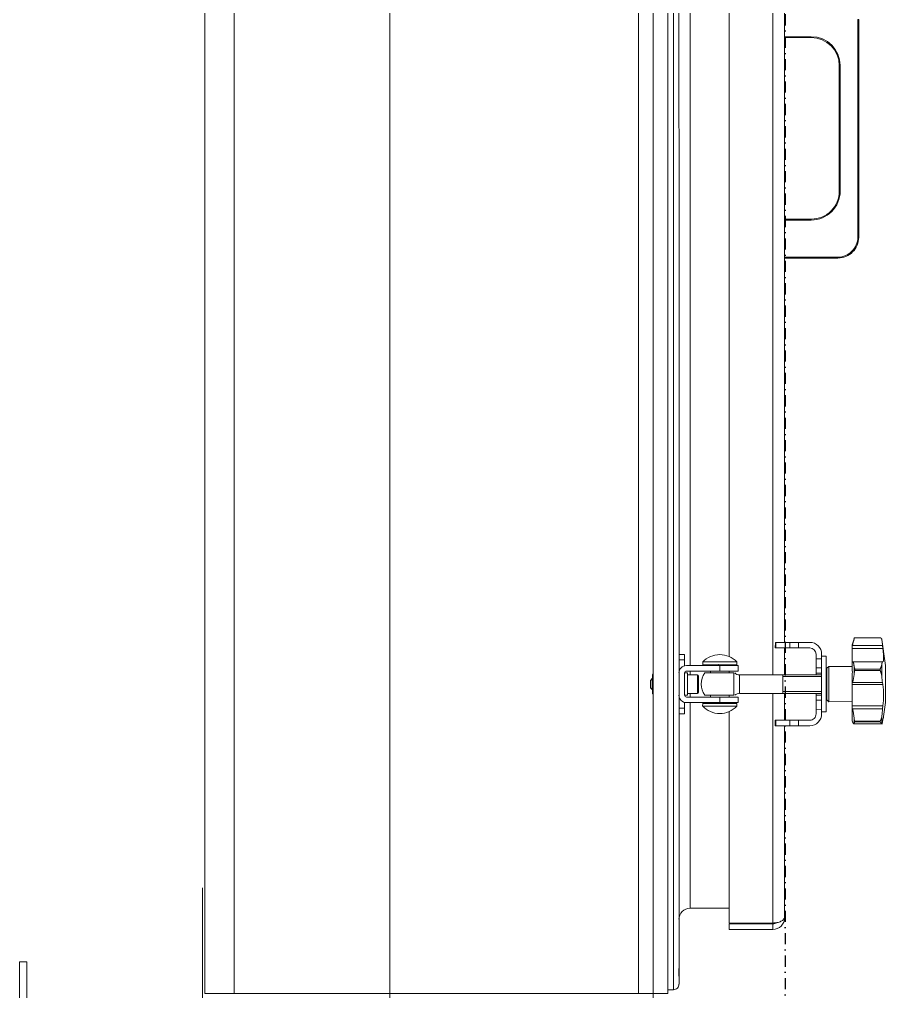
# Model space of a CAD drawing. Header units: millimetres. Extents: x 2179 to 48742, y 3478 to 161002.
# Drawn here: x 34657 to 35124, y 142137 to 142662 of the extents above; entities that cross this region are included whole.
import ezdxf

# ---------------------------------------------------------------- set-up
doc = ezdxf.new("R2010")
doc.units = ezdxf.units.MM
doc.linetypes.add('1_Čerchovaná 6_0mm', pattern=[12, 6, -3, 0, -3])
doc.layers.add('0-1', color=7, linetype='Continuous', lineweight=9)
doc.layers.add('2966-1_navrh dispozice stroju-HK_02_dwg-1', color=7, linetype='Continuous', lineweight=9, true_color=0x919191)
doc.layers.add('S-GRID-1', color=9, linetype='1_Čerchovaná 6_0mm', lineweight=25, true_color=0x808080)

# ---------------------------------------------------------------- blocks, each defined once
blk = doc.blocks.new('2966-1_navrh dispozice stroju-HK_02_dwg-876232-1NP _ stroje')
at = {"layer": '0-1'}
for p, q in [((-60181.1, 57900.53), (-61864.39, 58912.37)), ((-60173.07, 57917.78), (-60970.15, 58396.91)), ((-60291.15, 58051.32), (-60796.82, 58355.28)), ((-60778.53, 58351.73), (-60302.86, 58065.8)), ((-60800.53, 58329.95), (-60311.78, 58036.16)), ((-60815.52, 58314.46), (-60318.42, 58015.65)), ((-60285.44, 58099.62), (-60278.45, 58111.25)), ((-60259.91, 58101.25), (-60265.77, 58104.78)), ((-60272.91, 58090.39), (-60279.45, 58079.5)), ((-60268.75, 58089.02), (-60272.76, 58091.43)), ((-60238.15, 58088.18), (-60241.78, 58090.36)), ((-60245.98, 58075.17), (-60237.94, 58088.53)), ((-60238.92, 58089.04), (-60239.67, 58089.72)), ((-60287.09, 58079.66), (-60284.96, 58078.38)), ((-60281.92, 58076.55), (-60264.62, 58066.15)), ((-60279.88, 58071.82), (-60278.33, 58074.4)), ((-60278.68, 58077.87), (-60278.84, 58077.62)), ((-60246.04, 58075.37), (-60248.51, 58076.86)), ((-60301.42, 58068.19), (-60299.01, 58072.2)), ((-60276.77, 58073.45), (-60287.59, 58055.46)), ((-60269.77, 58069.25), (-60280.59, 58051.25)), ((-60265.12, 58069.37), (-60264.97, 58069.63)), ((-60300.29, 58064.26), (-60287.86, 58056.79)), ((-60261.58, 58064.33), (-60259.45, 58063.05)), ((-60263.13, 58061.75), (-60261, 58060.48)), ((-60279.29, 58051.63), (-60266.86, 58044.16)), ((-60265.43, 58046.55), (-60263.01, 58050.56)), ((-60264.29, 58042.62), (-60175.48, 57989.23)), ((-60319.45, 58013.94), (-60310.18, 58029.36)), ((-60316.88, 58012.39), (-60307.6, 58027.82)), ((-60310.18, 58023.53), (-60309.32, 58023.02)), ((-60311.25, 58016.71), (-60303.71, 58012.18)), ((-60304.88, 58005.18), (-60295.61, 58020.61)), ((-60302.31, 58003.63), (-60293.03, 58019.06)), ((-60299.04, 58016.84), (-60298.18, 58016.32)), ((-60315.85, 58014.11), (-60314.13, 58013.08)), ((-60305.56, 58007.92), (-60303.85, 58006.89)), ((-60322.72, 57993.72), (-60322.35, 57994.33)), ((-60318.63, 57991.26), (-60318.26, 57991.87)), ((-60298.89, 57696.82), (-60351.17, 57728.25))]:
    blk.add_line(p, q, dxfattribs=at)
at = {"layer": '0-1', "flags": 128}
for points in [[(-60287.11, 57708.64), (-60285.57, 57711.21), (-60243.32, 57781.49), (-60250.18, 57785.62), (-60177.02, 57907.32), (-60172.9, 57914.18), (-61856.19, 58926.02), (-61860.31, 58919.16), (-61933.47, 58797.46), (-61940.33, 58801.58), (-61867.17, 58923.28), (-61860.31, 58919.16), (-60177.02, 57907.32), (-60170.16, 57903.2)], [(-61976.79, 58725.39), (-61984.99, 58711.75), (-60301.7, 57699.91), (-60293.5, 57713.55), (-60250.18, 57785.62), (-61933.47, 58797.46), (-61976.79, 58725.39), (-60293.5, 57713.55)], [(-60958.77, 58393.57), (-60966.03, 58397.93), (-60174.09, 57921.9), (-60181.35, 57926.26)], [(-60583.12, 58234.27), (-60575.7, 58246.62), (-60575.27, 58246.36), (-60582.69, 58234.01)], [(-60498.7, 58183.52), (-60491.28, 58195.87), (-60490.85, 58195.61), (-60498.27, 58183.27)], [(-60481.13, 58172.96), (-60466.29, 58197.65), (-60465.86, 58197.39), (-60480.7, 58172.7)], [(-60276.98, 58111.51), (-60277.21, 58111.65), (-60264.07, 58106.07), (-60246.92, 58095.77), (-60241, 58090.97)], [(-60281.97, 58095.84), (-60282.54, 58096.38), (-60274.2, 58110.25), (-60272.69, 58109.58), (-60281.22, 58095.38)], [(-60282.93, 58096.48), (-60285.27, 58098.95), (-60285.38, 58099.02), (-60285.18, 58098.88)], [(-60271.76, 58089.69), (-60275.11, 58091.71), (-60275.13, 58091.72), (-60281.22, 58095.38), (-60281.97, 58095.84), (-60282.7, 58096.27)], [(-60265.06, 58085.67), (-60265.39, 58086.08), (-60257.06, 58099.95), (-60256.04, 58099.57), (-60264.58, 58085.38)], [(-60254.72, 58079.45), (-60246.19, 58093.64), (-60244.86, 58092.61), (-60253.19, 58078.74), (-60253.95, 58078.99)], [(-60251.15, 58077.31), (-60253.95, 58078.99), (-60254.72, 58079.45), (-60264.58, 58085.38), (-60265.06, 58085.67), (-60268.87, 58087.96)], [(-60286.13, 58079.08), (-60284.84, 58081.22), (-60259.13, 58065.77), (-60260.41, 58063.62)], [(-60256.63, 58080.6), (-60263.17, 58069.71), (-60264.54, 58069.37), (-60279.11, 58078.13), (-60279.45, 58079.5), (-60263.17, 58069.71)], [(-60295.84, 58077.48), (-60299.01, 58072.2), (-60296.44, 58070.65), (-60293.27, 58075.93)], [(-60288.63, 58077.09), (-60286.5, 58075.81), (-60284.96, 58078.38), (-60280.74, 58075.84), (-60282.28, 58073.27), (-60286.5, 58075.81)], [(-60247.26, 58075.17), (-60247.74, 58075.26), (-60249.37, 58076.23)], [(-60296.44, 58070.65), (-60298.85, 58066.64), (-60301.42, 58068.19), (-60305.27, 58061.79), (-60302.7, 58060.24), (-60298.85, 58066.64)], [(-60277.55, 58073.93), (-60288.37, 58055.93), (-60279.8, 58050.78), (-60288.37, 58055.93), (-60300.37, 58035.98), (-60291.79, 58030.83), (-60279.8, 58050.78), (-60268.98, 58068.78)], [(-60279.1, 58071.36), (-60279.88, 58071.82), (-60282.28, 58073.27)], [(-60268.2, 58068.31), (-60269.75, 58065.74), (-60270.53, 58066.2)], [(-60267.35, 58064.29), (-60263.13, 58061.75), (-60261.58, 58064.33), (-60265.8, 58066.86), (-60267.35, 58064.29), (-60269.75, 58065.74)], [(-60302.7, 58060.24), (-60302.86, 58059.97), (-60305.43, 58061.52), (-60305.27, 58061.79)], [(-60257.27, 58054.29), (-60260.44, 58049.02), (-60262.86, 58045), (-60266.7, 58038.61), (-60266.86, 58038.33), (-60269.44, 58039.88), (-60269.27, 58040.15)], [(-60259.84, 58055.84), (-60263.01, 58050.56), (-60260.44, 58049.02)], [(-60286.28, 58020.84), (-60188.47, 57962.04), (-60176.3, 57982.28), (-60282.57, 58046.17)], [(-60262.86, 58045), (-60265.43, 58046.55), (-60269.27, 58040.15), (-60266.7, 58038.61)], [(-60300.58, 58014.26), (-60292.52, 58027.69), (-60302.8, 58033.87), (-60310.87, 58020.45)], [(-60326.65, 58013.6), (-60325.11, 58016.17), (-60322.54, 58014.63)], [(-60319.86, 58013.01), (-60322.54, 58014.63), (-60324.08, 58012.05)], [(-60314.85, 58011.88), (-60312.07, 58016.5), (-60303.5, 58011.35), (-60306.28, 58006.72)], [(-60301.8, 57998.66), (-60300.25, 58001.23), (-60302.93, 58002.84)], [(-60301.28, 58005.35), (-60206.14, 57948.16), (-60195.32, 57966.16), (-60206.14, 57948.16)], [(-60300.25, 58001.23), (-60297.68, 57999.69), (-60299.23, 57997.11)], [(-60324.88, 57996.2), (-60324.59, 57995.68), (-60324.02, 57995.33), (-60320.31, 57993.1), (-60316.6, 57990.87), (-60316.02, 57990.52), (-60315.42, 57990.51)], [(-60317.79, 57991.47), (-60319.16, 57991.13), (-60322.59, 57993.19), (-60322.93, 57994.56)], [(-60322.93, 57994.56), (-60317.79, 57991.47), (-60317.74, 57991.56)], [(-60346.01, 57614.54), (-60365.73, 57626.39), (-60367.79, 57622.96), (-60348.07, 57611.11)]]:
    blk.add_lwpolyline(points, dxfattribs=at)
for points in [[(-60570.48, 58273.34), (-60469.69, 58212.76), (-60469.95, 58212.33), (-60570.74, 58272.92)], [(-60496.18, 58217.01), (-60496.44, 58216.58), (-60554.56, 58251.52), (-60554.3, 58251.95)], [(-60266.66, 58105.72), (-60275.11, 58091.71), (-60275.13, 58091.72), (-60266.6, 58105.91)], [(-60263.98, 58102.55), (-60270.97, 58090.92), (-60270.31, 58090.52), (-60263.32, 58102.15)], [(-60239.9, 58088.07), (-60246.89, 58076.45), (-60246.48, 58076.2), (-60239.49, 58087.83)], [(-60315.27, 58021.67), (-60305.77, 58037.48), (-60307.08, 58038.26), (-60316.58, 58022.46)], [(-60305.02, 58037.94), (-60302.45, 58036.39), (-60307.6, 58027.82), (-60310.18, 58029.36)], [(-60305.03, 58032.1), (-60304.17, 58031.59)], [(-60290.45, 58029.18), (-60295.61, 58020.61), (-60293.03, 58019.06), (-60287.88, 58027.63)], [(-60287.94, 58026.75), (-60297.44, 58010.95), (-60296.13, 58010.16), (-60286.63, 58025.97)], [(-60293.89, 58025.41), (-60293.03, 58024.89)], [(-60305.43, 58006.21), (-60306.25, 58004.84), (-60316.54, 58011.02), (-60315.71, 58012.39)], [(-60173.3, 57980.48), (-60175.87, 57982.02), (-60188.04, 57961.78), (-60185.47, 57960.23)], [(-60174.61, 57915.21), (-60173.07, 57917.78)]]:
    blk.add_lwpolyline(points, close=True, dxfattribs=at)
at = {"layer": '0-1'}
for centre, radius, start, end in [((-60562.33, 58238.58), 15.59, 58.9896, 148.9896), ((-60562.33, 58238.58), 15.09, 58.9896, 148.9896), ((-60504.21, 58203.65), 15.09, 328.9896, 58.9896), ((-60504.21, 58203.65), 15.59, 328.9896, 58.9896), ((-60475.46, 58203.16), 10.7, 328.9896, 58.9896), ((-60475.46, 58203.16), 11.2, 328.9896, 58.9896), ((-60277.6, 58110.73), 1, 66.9896, 148.9896), ((-60173.55, 58335.38), 246.6, 245.2036, 245.9112), ((-60247.35, 58124.89), 26.76, 242.0118, 248.7276), ((-60285.02, 58099.36), 0.5, 148.9896, 223.9896), ((-60379.91, 57995.66), 140.1, 45.9696, 47.5027), ((-60271.91, 58062.02), 40.76, 50.8798, 67.0994), ((-60199.28, 58151.54), 74.49, 232.2796, 235.2115), ((-60281.15, 58070.79), 21.11, 54.4077, 63.5716), ((-60278.84, 58074.14), 17.98, 41.5981, 55.8772), ((-60290.37, 58074.19), 6.38, 58.9896, 148.9896), ((-60290.37, 58074.19), 3.38, 58.9896, 148.9896), ((-60265.87, 58040.52), 40.27, 64.4697, 71.6537), ((-60254.17, 58070.27), 7.65, 51.1614, 66.8179), ((-60262.74, 58057.58), 3.38, 328.9896, 58.9896), ((-60262.74, 58057.58), 6.38, 328.9896, 58.9896), ((-60304.35, 58025.87), 12.69, 102.3976, 148.9896), ((-60304.35, 58025.87), 12.69, 148.9896, 195.5817), ((-60305.98, 58037.13), 0.406, 328.9896, 58.9896), ((-60303.79, 58038.04), 4, 287.5556, 328.9896), ((-60288.37, 58028.77), 4, 148.9896, 190.3836), ((-60298.85, 58022.56), 12.69, 282.3976, 15.5817), ((-60288.15, 58026.41), 0.406, 58.9896, 148.9896), ((-60315.06, 58022.02), 0.406, 238.9896, 328.9896), ((-60311.56, 58016.19), 0.6, 58.9896, 148.9896), ((-60301.6, 58024.21), 10, 202.1197, 275.8595), ((-60316.02, 58011.88), 4, 148.9896, 238.9896), ((-60316.02, 58011.88), 1, 148.9896, 238.9896), ((-60304.02, 58011.66), 0.6, 328.9896, 58.9896), ((-60297.23, 58011.3), 0.406, 148.9896, 238.9896), ((-60305.74, 58005.69), 4, 238.9896, 328.9896), ((-60305.74, 58005.69), 1, 238.9896, 328.9896), ((-60178.77, 57983.77), 6.38, 328.9896, 58.9896), ((-60178.77, 57983.77), 3.38, 328.9896, 7.7148), ((-60201, 57945.07), 6, 148.9896, 238.9896), ((-60201, 57945.07), 6, 148.9896, 238.9896), ((-60175.64, 57919.32), 3, 328.9896, 58.9896), ((-60175.64, 57919.32), 3, 328.9896, 58.9896)]:
    blk.add_arc(centre, radius, start, end, dxfattribs=at)
for points, knots in [([(-60278.45, 58111.25), (-60278.38, 58111.36), (-60278.24, 58111.5), (-60278.01, 58111.6), (-60277.83, 58111.65), (-60277.63, 58111.67), (-60277.34, 58111.65), (-60277.12, 58111.58), (-60276.98, 58111.51)], [0, 0, 0, 0, 0.247181, 0.353859, 0.465315, 0.58414, 0.712229, 1, 1, 1, 1]), ([(-60272.69, 58109.58), (-60272.62, 58109.54), (-60272.52, 58109.5), (-60272.38, 58109.44), (-60272.28, 58109.39), (-60272.18, 58109.34), (-60272.08, 58109.3), (-60271.98, 58109.25), (-60271.88, 58109.21), (-60271.79, 58109.16), (-60271.69, 58109.12), (-60271.59, 58109.07), (-60271.5, 58109.03), (-60271.4, 58108.98), (-60271.31, 58108.94), (-60271.21, 58108.89), (-60271.12, 58108.85), (-60271.02, 58108.8), (-60270.93, 58108.76), (-60270.84, 58108.72), (-60270.75, 58108.67), (-60270.66, 58108.63), (-60270.57, 58108.59), (-60270.48, 58108.54), (-60270.39, 58108.5), (-60270.3, 58108.46), (-60270.22, 58108.41), (-60270.13, 58108.37), (-60270.05, 58108.33), (-60269.96, 58108.29), (-60269.88, 58108.24), (-60269.79, 58108.2), (-60269.71, 58108.16), (-60269.63, 58108.12), (-60269.55, 58108.08), (-60269.47, 58108.03), (-60269.39, 58107.99), (-60269.31, 58107.95), (-60269.24, 58107.91), (-60269.16, 58107.87), (-60269.09, 58107.83), (-60269.01, 58107.79), (-60268.94, 58107.75), (-60268.87, 58107.71), (-60268.8, 58107.68), (-60268.73, 58107.64), (-60268.66, 58107.6), (-60268.59, 58107.56), (-60268.52, 58107.52), (-60268.46, 58107.49), (-60268.39, 58107.45), (-60268.33, 58107.41), (-60268.27, 58107.38), (-60268.21, 58107.34), (-60268.15, 58107.3), (-60268.09, 58107.27), (-60268.03, 58107.23), (-60267.97, 58107.2), (-60267.91, 58107.16), (-60267.86, 58107.12), (-60267.8, 58107.09), (-60267.75, 58107.06), (-60267.7, 58107.02), (-60267.65, 58106.99), (-60267.6, 58106.96), (-60267.55, 58106.92), (-60267.5, 58106.89), (-60267.46, 58106.86), (-60267.41, 58106.83), (-60267.37, 58106.8), (-60267.32, 58106.76), (-60267.28, 58106.73), (-60267.24, 58106.7), (-60267.2, 58106.67), (-60267.17, 58106.64), (-60267.13, 58106.62), (-60267.09, 58106.59), (-60267.06, 58106.56), (-60267.03, 58106.53), (-60267, 58106.5), (-60266.97, 58106.48), (-60266.94, 58106.45), (-60266.91, 58106.43), (-60266.88, 58106.4), (-60266.85, 58106.37), (-60266.83, 58106.35), (-60266.81, 58106.33), (-60266.78, 58106.3), (-60266.76, 58106.28), (-60266.74, 58106.26), (-60266.72, 58106.23), (-60266.71, 58106.21), (-60266.69, 58106.19), (-60266.68, 58106.17), (-60266.66, 58106.15), (-60266.65, 58106.13), (-60266.64, 58106.11), (-60266.63, 58106.09), (-60266.62, 58106.07), (-60266.61, 58106.05), (-60266.61, 58106.03), (-60266.6, 58106.02), (-60266.6, 58106), (-60266.59, 58105.99), (-60266.59, 58105.97), (-60266.59, 58105.96), (-60266.59, 58105.94), (-60266.6, 58105.92), (-60266.6, 58105.91)], [0, 0, 0, 0, 0.031214, 0.046703, 0.062101, 0.077411, 0.092631, 0.107762, 0.122803, 0.137755, 0.152618, 0.167392, 0.182076, 0.196672, 0.211178, 0.225595, 0.239923, 0.254161, 0.268311, 0.282372, 0.296343, 0.310226, 0.32402, 0.337725, 0.351341, 0.364868, 0.378307, 0.391657, 0.404917, 0.418081, 0.431141, 0.444084, 0.4569, 0.469579, 0.482115, 0.494506, 0.506757, 0.518868, 0.530841, 0.542676, 0.554372, 0.565932, 0.577354, 0.58864, 0.599789, 0.610802, 0.621677, 0.632416, 0.643018, 0.653484, 0.663812, 0.674004, 0.684059, 0.693977, 0.703758, 0.713403, 0.722909, 0.732275, 0.741496, 0.750569, 0.759491, 0.768258, 0.776868, 0.785315, 0.793599, 0.801714, 0.809657, 0.817426, 0.825023, 0.832449, 0.83971, 0.846805, 0.853735, 0.860501, 0.867103, 0.873541, 0.879817, 0.885931, 0.891884, 0.897676, 0.903308, 0.90878, 0.914096, 0.919253, 0.924254, 0.929096, 0.93378, 0.938305, 0.942672, 0.946879, 0.950926, 0.954816, 0.958547, 0.96212, 0.965538, 0.968802, 0.971918, 0.974888, 0.977719, 0.980415, 0.982983, 0.985429, 0.987762, 0.98999, 0.992125, 0.994178, 0.996164, 1, 1, 1, 1]), ([(-60266.66, 58105.72), (-60266.67, 58105.71), (-60266.67, 58105.69), (-60266.67, 58105.67), (-60266.66, 58105.64), (-60266.65, 58105.62), (-60266.64, 58105.6), (-60266.63, 58105.57), (-60266.61, 58105.55), (-60266.59, 58105.52), (-60266.57, 58105.49), (-60266.55, 58105.46), (-60266.52, 58105.43), (-60266.49, 58105.39), (-60266.45, 58105.36), (-60266.42, 58105.32), (-60266.38, 58105.28), (-60266.34, 58105.24), (-60266.29, 58105.2), (-60266.24, 58105.16), (-60266.2, 58105.12), (-60266.14, 58105.07), (-60266.09, 58105.03), (-60266.03, 58104.98), (-60265.97, 58104.93), (-60265.88, 58104.87), (-60265.82, 58104.82), (-60265.77, 58104.78)], [0, 0, 0, 0, 0.027046, 0.041976, 0.058294, 0.076222, 0.095932, 0.117551, 0.141173, 0.166873, 0.194705, 0.224713, 0.256932, 0.291388, 0.328091, 0.36703, 0.40818, 0.451506, 0.496974, 0.544546, 0.594193, 0.64591, 0.699713, 0.75563, 0.813675, 0.873863, 1, 1, 1, 1]), ([(-60265.77, 58104.78), (-60265.74, 58104.75), (-60265.68, 58104.7), (-60265.6, 58104.64), (-60265.54, 58104.58), (-60265.48, 58104.53), (-60265.42, 58104.47), (-60265.36, 58104.41), (-60265.31, 58104.35), (-60265.25, 58104.28), (-60265.19, 58104.21), (-60265.13, 58104.15), (-60265.07, 58104.08), (-60265, 58104), (-60264.94, 58103.93), (-60264.88, 58103.86), (-60264.82, 58103.78), (-60264.76, 58103.7), (-60264.69, 58103.62), (-60264.63, 58103.54), (-60264.56, 58103.46), (-60264.5, 58103.38), (-60264.43, 58103.29), (-60264.37, 58103.21), (-60264.3, 58103.12), (-60264.24, 58103.03), (-60264.17, 58102.94), (-60264.11, 58102.85), (-60264.03, 58102.73), (-60263.97, 58102.63), (-60263.98, 58102.55)], [0, 0, 0, 0, 0.051783, 0.078489, 0.105812, 0.133754, 0.162314, 0.191489, 0.221272, 0.251655, 0.282629, 0.314181, 0.3463, 0.37897, 0.412179, 0.445902, 0.480111, 0.514777, 0.549879, 0.585402, 0.621333, 0.657658, 0.694363, 0.73143, 0.768844, 0.806595, 0.844681, 0.883104, 0.921894, 1, 1, 1, 1]), ([(-60263.32, 58102.15), (-60263.28, 58102.19), (-60263.2, 58102.19), (-60263.11, 58102.19), (-60263.04, 58102.18), (-60262.96, 58102.17), (-60262.89, 58102.16), (-60262.82, 58102.15), (-60262.75, 58102.13), (-60262.68, 58102.12), (-60262.6, 58102.11), (-60262.53, 58102.09), (-60262.46, 58102.08), (-60262.39, 58102.06), (-60262.32, 58102.05), (-60262.24, 58102.03), (-60262.17, 58102.02), (-60262.1, 58102), (-60262.03, 58101.98), (-60261.96, 58101.96), (-60261.89, 58101.95), (-60261.81, 58101.93), (-60261.74, 58101.91), (-60261.67, 58101.89), (-60261.6, 58101.87), (-60261.53, 58101.85), (-60261.46, 58101.83), (-60261.39, 58101.81), (-60261.32, 58101.79), (-60261.25, 58101.77), (-60261.18, 58101.75), (-60261.11, 58101.73), (-60261.04, 58101.71), (-60260.97, 58101.69), (-60260.9, 58101.66), (-60260.83, 58101.64), (-60260.76, 58101.62), (-60260.7, 58101.59), (-60260.63, 58101.57), (-60260.56, 58101.54), (-60260.49, 58101.52), (-60260.43, 58101.49), (-60260.36, 58101.46), (-60260.29, 58101.43), (-60260.23, 58101.41), (-60260.16, 58101.38), (-60260.1, 58101.35), (-60260.01, 58101.31), (-60259.95, 58101.28), (-60259.91, 58101.25)], [0, 0, 0, 0, 0.04065, 0.061045, 0.081424, 0.101836, 0.122283, 0.142752, 0.163236, 0.183734, 0.204249, 0.224782, 0.245338, 0.265922, 0.286538, 0.307188, 0.327864, 0.348561, 0.369274, 0.389997, 0.410724, 0.431449, 0.452167, 0.472872, 0.493557, 0.514214, 0.534838, 0.555423, 0.57597, 0.596479, 0.61695, 0.637384, 0.657781, 0.678142, 0.698468, 0.71876, 0.739018, 0.759244, 0.779439, 0.799603, 0.819738, 0.839846, 0.859927, 0.879986, 0.900023, 0.920042, 0.940045, 0.960037, 1, 1, 1, 1]), ([(-60285.27, 58098.95), (-60285.33, 58099), (-60285.4, 58099.09), (-60285.46, 58099.22), (-60285.49, 58099.31), (-60285.51, 58099.45), (-60285.48, 58099.55), (-60285.44, 58099.62)], [0, 0, 0, 0, 0.305461, 0.443004, 0.571917, 0.696006, 1, 1, 1, 1]), ([(-60282.95, 58096.5), (-60282.92, 58096.48), (-60282.84, 58096.4), (-60282.76, 58096.33), (-60282.7, 58096.27)], [0, 0, 0, 0, 0.292211, 1, 1, 1, 1]), ([(-60272.76, 58091.43), (-60272.86, 58091.48), (-60273.01, 58091.55), (-60273.21, 58091.63), (-60273.35, 58091.69), (-60273.48, 58091.74), (-60273.61, 58091.79), (-60273.74, 58091.83), (-60273.86, 58091.87), (-60273.98, 58091.9), (-60274.09, 58091.93), (-60274.19, 58091.96), (-60274.29, 58091.97), (-60274.39, 58091.99), (-60274.47, 58092), (-60274.56, 58092), (-60274.63, 58092), (-60274.7, 58092), (-60274.77, 58091.98), (-60274.83, 58091.97), (-60274.88, 58091.95), (-60274.94, 58091.91), (-60274.98, 58091.88), (-60275, 58091.85)], [0, 0, 0, 0, 0.139258, 0.205377, 0.268907, 0.32989, 0.388359, 0.444337, 0.497829, 0.548778, 0.597064, 0.642537, 0.68515, 0.724946, 0.762039, 0.796534, 0.828558, 0.858262, 0.885815, 0.911398, 0.935234, 0.957647, 1, 1, 1, 1]), ([(-60270.97, 58090.92), (-60271, 58090.9), (-60271.06, 58090.9), (-60271.13, 58090.91), (-60271.18, 58090.92), (-60271.23, 58090.93), (-60271.28, 58090.94), (-60271.33, 58090.95), (-60271.38, 58090.97), (-60271.43, 58090.98), (-60271.48, 58090.99), (-60271.53, 58091.01), (-60271.58, 58091.02), (-60271.62, 58091.03), (-60271.67, 58091.05), (-60271.72, 58091.06), (-60271.77, 58091.07), (-60271.81, 58091.09), (-60271.86, 58091.1), (-60271.91, 58091.12), (-60271.95, 58091.13), (-60272, 58091.15), (-60272.04, 58091.16), (-60272.09, 58091.18), (-60272.13, 58091.19), (-60272.18, 58091.2), (-60272.22, 58091.22), (-60272.27, 58091.23), (-60272.31, 58091.25), (-60272.35, 58091.27), (-60272.4, 58091.28), (-60272.44, 58091.3), (-60272.48, 58091.31), (-60272.52, 58091.33), (-60272.56, 58091.35), (-60272.6, 58091.36), (-60272.64, 58091.38), (-60272.7, 58091.4), (-60272.74, 58091.42), (-60272.76, 58091.43)], [0, 0, 0, 0, 0.056555, 0.084628, 0.112524, 0.140276, 0.167889, 0.195374, 0.222742, 0.249998, 0.277138, 0.304155, 0.331037, 0.357781, 0.384384, 0.410841, 0.43715, 0.463308, 0.489311, 0.515157, 0.540846, 0.566381, 0.591766, 0.617, 0.642081, 0.667011, 0.691787, 0.716409, 0.740878, 0.765192, 0.789353, 0.813359, 0.837213, 0.860913, 0.88446, 0.907857, 0.931102, 0.954199, 1, 1, 1, 1]), ([(-60268.75, 58089.02), (-60268.79, 58089.05), (-60268.84, 58089.09), (-60268.91, 58089.14), (-60268.96, 58089.18), (-60269.01, 58089.22), (-60269.06, 58089.26), (-60269.11, 58089.3), (-60269.16, 58089.34), (-60269.21, 58089.38), (-60269.26, 58089.42), (-60269.31, 58089.46), (-60269.36, 58089.51), (-60269.41, 58089.55), (-60269.45, 58089.59), (-60269.5, 58089.63), (-60269.55, 58089.68), (-60269.6, 58089.72), (-60269.64, 58089.77), (-60269.69, 58089.81), (-60269.74, 58089.85), (-60269.78, 58089.9), (-60269.83, 58089.94), (-60269.87, 58089.99), (-60269.92, 58090.03), (-60269.96, 58090.08), (-60270.01, 58090.12), (-60270.05, 58090.17), (-60270.1, 58090.22), (-60270.14, 58090.26), (-60270.18, 58090.31), (-60270.22, 58090.36), (-60270.27, 58090.43), (-60270.32, 58090.47), (-60270.31, 58090.52)], [0, 0, 0, 0, 0.059122, 0.088674, 0.118222, 0.147768, 0.177312, 0.206855, 0.2364, 0.265945, 0.295492, 0.32504, 0.354591, 0.384143, 0.413696, 0.443251, 0.472805, 0.502356, 0.531893, 0.561407, 0.590893, 0.620347, 0.649768, 0.679153, 0.708501, 0.737809, 0.767076, 0.796297, 0.825469, 0.854592, 0.883669, 0.912727, 0.942652, 1, 1, 1, 1]), ([(-60241.78, 58090.36), (-60241.73, 58090.32), (-60241.66, 58090.27), (-60241.57, 58090.2), (-60241.5, 58090.15), (-60241.43, 58090.09), (-60241.36, 58090.03), (-60241.3, 58089.98), (-60241.23, 58089.92), (-60241.17, 58089.86), (-60241.11, 58089.81), (-60241.05, 58089.75), (-60240.99, 58089.69), (-60240.93, 58089.63), (-60240.88, 58089.57), (-60240.82, 58089.51), (-60240.77, 58089.45), (-60240.71, 58089.39), (-60240.66, 58089.33), (-60240.61, 58089.27), (-60240.56, 58089.2), (-60240.51, 58089.14), (-60240.46, 58089.08), (-60240.41, 58089.02), (-60240.37, 58088.96), (-60240.32, 58088.9), (-60240.28, 58088.84), (-60240.24, 58088.78), (-60240.19, 58088.72), (-60240.15, 58088.66), (-60240.11, 58088.6), (-60240.08, 58088.54), (-60240.04, 58088.48), (-60240, 58088.41), (-60239.97, 58088.35), (-60239.94, 58088.29), (-60239.9, 58088.2), (-60239.88, 58088.13), (-60239.9, 58088.07)], [0, 0, 0, 0, 0.059423, 0.088832, 0.118023, 0.147002, 0.175777, 0.204351, 0.232731, 0.26092, 0.288923, 0.316741, 0.344377, 0.371833, 0.39911, 0.426209, 0.45313, 0.479872, 0.506434, 0.532809, 0.558982, 0.584941, 0.610678, 0.636192, 0.661483, 0.686549, 0.71139, 0.736004, 0.760392, 0.784552, 0.808486, 0.832204, 0.855723, 0.879066, 0.902281, 0.92547, 0.948953, 1, 1, 1, 1]), ([(-60239.67, 58089.72), (-60240, 58090.02), (-60240.47, 58090.46), (-60240.94, 58090.9), (-60241.07, 58091.03)], [0, 0, 0, 0, 0.702419, 1, 1, 1, 1]), ([(-60239.49, 58087.83), (-60239.46, 58087.87), (-60239.39, 58087.89), (-60239.29, 58087.91), (-60239.23, 58087.92), (-60239.17, 58087.93), (-60239.11, 58087.94), (-60239.06, 58087.95), (-60239, 58087.95), (-60238.95, 58087.96), (-60238.9, 58087.97), (-60238.85, 58087.98), (-60238.8, 58087.99), (-60238.75, 58087.99), (-60238.71, 58088), (-60238.66, 58088.01), (-60238.62, 58088.02), (-60238.58, 58088.03), (-60238.54, 58088.04), (-60238.5, 58088.05), (-60238.47, 58088.06), (-60238.43, 58088.07), (-60238.4, 58088.08), (-60238.37, 58088.08), (-60238.34, 58088.09), (-60238.31, 58088.1), (-60238.29, 58088.11), (-60238.27, 58088.12), (-60238.25, 58088.13), (-60238.23, 58088.14), (-60238.21, 58088.15), (-60238.19, 58088.15), (-60238.18, 58088.16), (-60238.17, 58088.17), (-60238.16, 58088.17), (-60238.15, 58088.18)], [0, 0, 0, 0, 0.110856, 0.157797, 0.202373, 0.245393, 0.287115, 0.327647, 0.36707, 0.405453, 0.44284, 0.47924, 0.514632, 0.548995, 0.582307, 0.614546, 0.645691, 0.675719, 0.704608, 0.732332, 0.75887, 0.784204, 0.808317, 0.831191, 0.85281, 0.873156, 0.892213, 0.909963, 0.926372, 0.941394, 0.954972, 0.967053, 0.977582, 0.986513, 1, 1, 1, 1]), ([(-60238.15, 58088.18), (-60238.15, 58088.18), (-60238.15, 58088.19), (-60238.15, 58088.19), (-60238.15, 58088.2), (-60238.15, 58088.2), (-60238.15, 58088.21), (-60238.15, 58088.22), (-60238.15, 58088.23), (-60238.16, 58088.24), (-60238.16, 58088.25), (-60238.16, 58088.26), (-60238.17, 58088.27), (-60238.18, 58088.28), (-60238.18, 58088.29), (-60238.19, 58088.3), (-60238.2, 58088.31), (-60238.21, 58088.33), (-60238.22, 58088.34), (-60238.23, 58088.36), (-60238.24, 58088.37), (-60238.26, 58088.39), (-60238.27, 58088.4), (-60238.29, 58088.42), (-60238.3, 58088.44), (-60238.32, 58088.45), (-60238.33, 58088.47), (-60238.35, 58088.49), (-60238.37, 58088.51), (-60238.39, 58088.53), (-60238.41, 58088.55), (-60238.43, 58088.57), (-60238.45, 58088.59), (-60238.47, 58088.62), (-60238.49, 58088.64), (-60238.52, 58088.66), (-60238.54, 58088.69), (-60238.56, 58088.71), (-60238.59, 58088.74), (-60238.62, 58088.76), (-60238.64, 58088.79), (-60238.67, 58088.81), (-60238.7, 58088.84), (-60238.73, 58088.87), (-60238.76, 58088.9), (-60238.79, 58088.93), (-60238.82, 58088.95), (-60238.86, 58088.99), (-60238.9, 58089.02), (-60238.92, 58089.04)], [0, 0, 0, 0, 0.008682, 0.01327, 0.018198, 0.023577, 0.029497, 0.036022, 0.043203, 0.051078, 0.059676, 0.069018, 0.079125, 0.090015, 0.101702, 0.114191, 0.127483, 0.141574, 0.156461, 0.172141, 0.188607, 0.205855, 0.22388, 0.242674, 0.262232, 0.282551, 0.303634, 0.325481, 0.348095, 0.371477, 0.395628, 0.420548, 0.44624, 0.472703, 0.499938, 0.527946, 0.556727, 0.586295, 0.616661, 0.647829, 0.67979, 0.712524, 0.746016, 0.780247, 0.815201, 0.850861, 0.887209, 0.924227, 1, 1, 1, 1]), ([(-60246.89, 58076.45), (-60246.91, 58076.42), (-60246.95, 58076.42), (-60247, 58076.42), (-60247.03, 58076.42), (-60247.07, 58076.42), (-60247.1, 58076.42), (-60247.14, 58076.43), (-60247.17, 58076.43), (-60247.2, 58076.44), (-60247.24, 58076.44), (-60247.27, 58076.45), (-60247.31, 58076.46), (-60247.34, 58076.46), (-60247.38, 58076.47), (-60247.41, 58076.48), (-60247.45, 58076.49), (-60247.48, 58076.5), (-60247.52, 58076.5), (-60247.55, 58076.51), (-60247.59, 58076.52), (-60247.63, 58076.53), (-60247.66, 58076.54), (-60247.7, 58076.55), (-60247.73, 58076.56), (-60247.77, 58076.57), (-60247.81, 58076.58), (-60247.84, 58076.59), (-60247.88, 58076.61), (-60247.92, 58076.62), (-60247.95, 58076.63), (-60247.99, 58076.64), (-60248.03, 58076.66), (-60248.06, 58076.67), (-60248.1, 58076.68), (-60248.14, 58076.7), (-60248.17, 58076.71), (-60248.21, 58076.72), (-60248.25, 58076.74), (-60248.29, 58076.76), (-60248.32, 58076.77), (-60248.36, 58076.79), (-60248.4, 58076.8), (-60248.45, 58076.83), (-60248.49, 58076.84), (-60248.51, 58076.86)], [0, 0, 0, 0, 0.045999, 0.066756, 0.08712, 0.107383, 0.127634, 0.147923, 0.168283, 0.188732, 0.209285, 0.22995, 0.25073, 0.271624, 0.292628, 0.313741, 0.334963, 0.356294, 0.377733, 0.399279, 0.420933, 0.442692, 0.464557, 0.486528, 0.508609, 0.530801, 0.553106, 0.575525, 0.598058, 0.620706, 0.643471, 0.666355, 0.689357, 0.71248, 0.735726, 0.759096, 0.782591, 0.806214, 0.829967, 0.853851, 0.877869, 0.902024, 0.926316, 0.95075, 1, 1, 1, 1]), ([(-60247.26, 58075.17), (-60247.22, 58075.17), (-60247.17, 58075.16), (-60247.1, 58075.15), (-60247.05, 58075.14), (-60247, 58075.13), (-60246.95, 58075.12), (-60246.91, 58075.12), (-60246.86, 58075.11), (-60246.82, 58075.11), (-60246.77, 58075.1), (-60246.73, 58075.1), (-60246.69, 58075.09), (-60246.65, 58075.09), (-60246.61, 58075.08), (-60246.57, 58075.08), (-60246.53, 58075.08), (-60246.5, 58075.07), (-60246.46, 58075.07), (-60246.43, 58075.07), (-60246.39, 58075.07), (-60246.36, 58075.07), (-60246.33, 58075.07), (-60246.3, 58075.07), (-60246.27, 58075.07), (-60246.25, 58075.07), (-60246.22, 58075.07), (-60246.2, 58075.08), (-60246.17, 58075.08), (-60246.15, 58075.08), (-60246.13, 58075.09), (-60246.11, 58075.09), (-60246.09, 58075.1), (-60246.07, 58075.1), (-60246.06, 58075.11), (-60246.04, 58075.11), (-60246.03, 58075.12), (-60246.02, 58075.13), (-60246.01, 58075.13), (-60246, 58075.14), (-60245.99, 58075.15), (-60245.98, 58075.16), (-60245.97, 58075.17), (-60245.97, 58075.18), (-60245.97, 58075.19), (-60245.96, 58075.2), (-60245.96, 58075.21), (-60245.96, 58075.22), (-60245.96, 58075.24), (-60245.97, 58075.25), (-60245.97, 58075.26), (-60245.98, 58075.28), (-60245.98, 58075.29), (-60245.99, 58075.31), (-60246, 58075.32), (-60246.02, 58075.34), (-60246.03, 58075.36), (-60246.04, 58075.37)], [0, 0, 0, 0, 0.06963, 0.103443, 0.136508, 0.168825, 0.200399, 0.231231, 0.261324, 0.29068, 0.319302, 0.347194, 0.374357, 0.400796, 0.426512, 0.451507, 0.475779, 0.499326, 0.522148, 0.544244, 0.565615, 0.58626, 0.606173, 0.625344, 0.643764, 0.661424, 0.678319, 0.694443, 0.709794, 0.724383, 0.738228, 0.75135, 0.763766, 0.775493, 0.786555, 0.796978, 0.806795, 0.816047, 0.824783, 0.83306, 0.840948, 0.848529, 0.855893, 0.863137, 0.87036, 0.877664, 0.88515, 0.892915, 0.901046, 0.909621, 0.918704, 0.928352, 0.938612, 0.949522, 0.961117, 0.973422, 1, 1, 1, 1]), ([(-60246.04, 58075.37), (-60246.05, 58075.38), (-60246.06, 58075.4), (-60246.08, 58075.43), (-60246.1, 58075.45), (-60246.11, 58075.48), (-60246.13, 58075.51), (-60246.15, 58075.53), (-60246.17, 58075.56), (-60246.19, 58075.6), (-60246.21, 58075.63), (-60246.23, 58075.66), (-60246.25, 58075.7), (-60246.27, 58075.73), (-60246.29, 58075.77), (-60246.31, 58075.81), (-60246.34, 58075.85), (-60246.36, 58075.89), (-60246.39, 58075.94), (-60246.41, 58075.98), (-60246.44, 58076.03), (-60246.47, 58076.1), (-60246.5, 58076.15), (-60246.48, 58076.2)], [0, 0, 0, 0, 0.051485, 0.079634, 0.109567, 0.141259, 0.174681, 0.209802, 0.246586, 0.284999, 0.325003, 0.366561, 0.409632, 0.454186, 0.500208, 0.547693, 0.596639, 0.647044, 0.69894, 0.752423, 0.807702, 0.865853, 1, 1, 1, 1]), ([(-60310.27, 58030.31), (-60310.26, 58030.31), (-60310.25, 58030.3), (-60310.23, 58030.28), (-60310.23, 58030.26), (-60310.22, 58030.24), (-60310.22, 58030.21), (-60310.21, 58030.19), (-60310.21, 58030.16), (-60310.22, 58030.13), (-60310.22, 58030.1), (-60310.23, 58030.06), (-60310.23, 58030.03), (-60310.24, 58029.99), (-60310.26, 58029.95), (-60310.27, 58029.91), (-60310.28, 58029.87), (-60310.3, 58029.82), (-60310.32, 58029.78), (-60310.34, 58029.73), (-60310.36, 58029.69), (-60310.39, 58029.64), (-60310.41, 58029.6), (-60310.44, 58029.55), (-60310.47, 58029.51), (-60310.49, 58029.46), (-60310.52, 58029.42), (-60310.55, 58029.38), (-60310.58, 58029.34), (-60310.61, 58029.3), (-60310.64, 58029.26), (-60310.67, 58029.23), (-60310.7, 58029.19), (-60310.73, 58029.16), (-60310.76, 58029.13), (-60310.79, 58029.1), (-60310.82, 58029.08), (-60310.84, 58029.06), (-60310.87, 58029.04), (-60310.9, 58029.03), (-60310.92, 58029.01), (-60310.94, 58029), (-60310.97, 58028.99), (-60310.99, 58028.99), (-60311.01, 58028.99), (-60311.03, 58028.99), (-60311.05, 58029), (-60311.06, 58029)], [0, 0, 0, 0, 0.020291, 0.030988, 0.042514, 0.05515, 0.069006, 0.084109, 0.100479, 0.118151, 0.137149, 0.157491, 0.179177, 0.202178, 0.226431, 0.25185, 0.278343, 0.305812, 0.334157, 0.36326, 0.392992, 0.423215, 0.453789, 0.484573, 0.515427, 0.546211, 0.576785, 0.607007, 0.63674, 0.665843, 0.694187, 0.721657, 0.74815, 0.773569, 0.797822, 0.820822, 0.842508, 0.86285, 0.881848, 0.899519, 0.91589, 0.930993, 0.944849, 0.957486, 0.969012, 0.97971, 1, 1, 1, 1]), ([(-60292.94, 58018.11), (-60292.95, 58018.12), (-60292.96, 58018.13), (-60292.98, 58018.15), (-60292.98, 58018.17), (-60292.99, 58018.19), (-60292.99, 58018.21), (-60293, 58018.24), (-60293, 58018.27), (-60292.99, 58018.3), (-60292.99, 58018.33), (-60292.98, 58018.36), (-60292.98, 58018.4), (-60292.97, 58018.44), (-60292.95, 58018.47), (-60292.94, 58018.52), (-60292.92, 58018.56), (-60292.91, 58018.6), (-60292.89, 58018.65), (-60292.87, 58018.69), (-60292.85, 58018.74), (-60292.82, 58018.78), (-60292.8, 58018.83), (-60292.77, 58018.87), (-60292.74, 58018.92), (-60292.72, 58018.96), (-60292.69, 58019), (-60292.66, 58019.05), (-60292.63, 58019.09), (-60292.6, 58019.13), (-60292.57, 58019.16), (-60292.54, 58019.2), (-60292.51, 58019.23), (-60292.48, 58019.26), (-60292.45, 58019.29), (-60292.42, 58019.32), (-60292.39, 58019.34), (-60292.37, 58019.37), (-60292.34, 58019.38), (-60292.31, 58019.4), (-60292.29, 58019.41), (-60292.27, 58019.42), (-60292.24, 58019.43), (-60292.22, 58019.44), (-60292.2, 58019.44), (-60292.18, 58019.43), (-60292.16, 58019.43), (-60292.15, 58019.42)], [0, 0, 0, 0, 0.020291, 0.030988, 0.042514, 0.05515, 0.069006, 0.084109, 0.100479, 0.118151, 0.137149, 0.157491, 0.179177, 0.202178, 0.226431, 0.25185, 0.278343, 0.305812, 0.334157, 0.36326, 0.392992, 0.423215, 0.453789, 0.484573, 0.515427, 0.546211, 0.576785, 0.607007, 0.63674, 0.665843, 0.694187, 0.721657, 0.74815, 0.773569, 0.797822, 0.820822, 0.842508, 0.86285, 0.881848, 0.899519, 0.91589, 0.930993, 0.944849, 0.957486, 0.969012, 0.97971, 1, 1, 1, 1]), ([(-60175.48, 57989.23), (-60175.34, 57988.92), (-60174.97, 57988.4), (-60174.81, 57987.45), (-60174.8, 57986.5), (-60174.97, 57985.45), (-60175.39, 57983.99), (-60175.9, 57982.95), (-60176.3, 57982.28)], [0, 0, 0, 0, 0.140711, 0.253717, 0.384044, 0.529309, 0.684311, 1, 1, 1, 1])]:
    blk.add_open_spline(points, degree=3, knots=knots, dxfattribs=at)

msp = doc.modelspace()

# ---------------------------------------------------------------- linework, layer by layer
at = {"layer": 'S-GRID-1'}
msp.add_line((35069.78, 158068.27), (35069.78, 120650.82), dxfattribs=at)

# ---------------------------------------------------------------- block references
at = {"layer": '2966-1_navrh dispozice stroju-HK_02_dwg-1', "rotation": 301.0103595051887}
msp.add_blockref('2966-1_navrh dispozice stroju-HK_02_dwg-876232-1NP _ stroje', (16370.46, 60726.75), dxfattribs=at)

doc.saveas('drawing.dxf')
